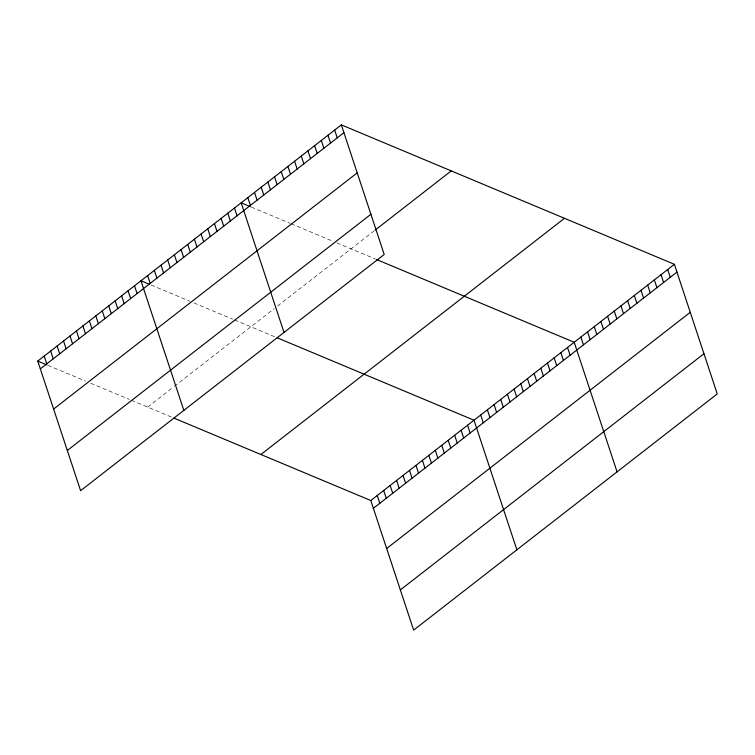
<?xml version="1.0" encoding="UTF-8"?>
<svg xmlns="http://www.w3.org/2000/svg" width="755" height="755" viewBox="0 0 755 755"><rect width="100%" height="100%" fill="white"/><g stroke="black" fill="none" stroke-linecap="round" stroke-linejoin="round"><path stroke-width="0.57" stroke-dasharray="3.77 2.83" d="M147.659 407.096L173.461 387.013M174.386 386.296L274.254 308.597M277.595 306.002L374.442 230.653M251.33 207.087L290.005 223.272M291.024 223.697L332.747 241.166M336.815 242.874L375.178 258.937M151.151 285.031L189.816 301.217M193.893 302.925L232.559 319.12M234.597 319.969L274.99 336.881M47.924 365.335L85.579 381.105M90.666 383.238L129.341 399.423M131.37 400.282L171.772 417.194"/><path stroke-width="1.13" d="M341.345 124.877L384.21 254.482L80.615 490.684L37.75 361.079L341.345 124.877L674.385 264.316L717.25 393.921L413.655 630.123L370.79 500.518L173.867 418.072M40.326 368.855L343.912 132.654M53.614 409.059L357.209 172.857M67.318 450.48L370.913 214.278M375.273 230.001L451.245 170.894M260.89 454.501L564.485 218.299M370.79 500.518L674.385 264.316M373.366 508.304L676.961 272.093M386.664 548.498L690.259 312.296M400.358 589.919L703.953 353.718M250.32 206.653L241.156 202.821L284.022 332.426M376.226 259.371L574.206 342.26L617.062 471.866M149.112 284.182L140.968 280.766L183.833 410.371M277.085 337.759L474.017 420.214L516.882 549.819M37.75 361.079L46.904 364.91M667.713 269.516L670.28 277.293M661.031 274.707L663.598 282.493M654.349 279.907L656.926 287.683M647.667 285.107L650.244 292.883M640.995 290.298L643.562 298.074M634.313 295.498L636.89 303.274M627.631 300.688L630.208 308.474M620.959 305.888L623.526 313.665M614.277 311.088L616.844 318.865M607.596 316.279L610.172 324.065M600.914 321.479L603.49 329.255M594.242 326.679L596.809 334.456M587.56 331.87L590.136 339.646M580.878 337.07L583.455 344.846M567.524 347.46L570.091 355.237M560.842 352.661L563.419 360.437M554.161 357.851L556.737 365.637M547.488 363.051L550.055 370.828M540.806 368.251L543.383 376.028M534.125 373.442L536.701 381.218M527.452 378.642L530.019 386.418M520.771 383.833L523.338 391.618M514.089 389.033L516.665 396.809M507.407 394.233L509.984 402.009M500.735 399.423L503.302 407.2M494.053 404.623L496.63 412.4M487.371 409.823L489.948 417.6M480.699 415.014L483.266 422.791M467.562 425.235L470.139 433.011M461.116 430.246L463.683 438.032M454.661 435.267L457.237 443.053M448.206 440.288L450.782 448.064M441.76 445.308L444.327 453.085M334.663 130.068L337.24 137.854M435.305 450.329L437.881 458.106M327.981 135.268L330.558 143.044M428.859 455.35L431.426 463.126M321.309 140.468L323.876 148.244M422.404 460.371L424.98 468.147M314.627 145.658L317.204 153.444M415.958 465.382L418.525 473.168M307.946 150.858L310.522 158.635M409.503 470.403L412.079 478.179M301.273 156.059L303.84 163.835M403.047 475.423L405.624 483.2M294.592 161.249L297.159 169.026M396.601 480.444L399.168 488.221M287.91 166.449L290.486 174.226M390.146 485.465L392.723 493.241M281.228 171.64L283.805 179.426M383.7 490.486L386.267 498.262M274.556 176.84L277.123 184.616M377.245 495.497L379.822 503.283M267.874 182.04L270.45 189.816M261.192 187.231L263.769 195.007M254.52 192.431L257.087 200.207M247.838 197.631L250.405 205.407M234.475 208.021L237.051 215.798M227.802 213.212L230.369 220.998M221.121 218.412L223.697 226.189M214.439 223.612L217.015 231.389M207.767 228.803L210.334 236.579M201.085 234.003L203.652 241.779M194.403 239.193L196.98 246.979M187.721 244.393L190.298 252.17M181.049 249.594L183.616 257.37M174.367 254.784L176.944 262.57M167.685 259.984L170.262 267.761M161.013 265.184L163.58 272.961M154.331 270.375L156.898 278.151M147.65 275.575L150.226 283.351M134.522 285.786L137.089 293.563M128.067 290.807L130.643 298.584M121.621 295.828L124.188 303.604M115.166 300.849L117.742 308.625M108.711 305.869L111.287 313.646M102.265 310.89L104.832 318.667M95.809 315.901L98.386 323.687M89.364 320.922L91.931 328.699M82.908 325.943L85.485 333.719M76.463 330.964L79.03 338.74M70.007 335.984L72.584 343.761M63.552 341.005L66.129 348.782M57.106 346.016L59.673 353.802M50.651 351.037L53.227 358.823M44.205 356.058L46.772 363.834"/></g></svg>
